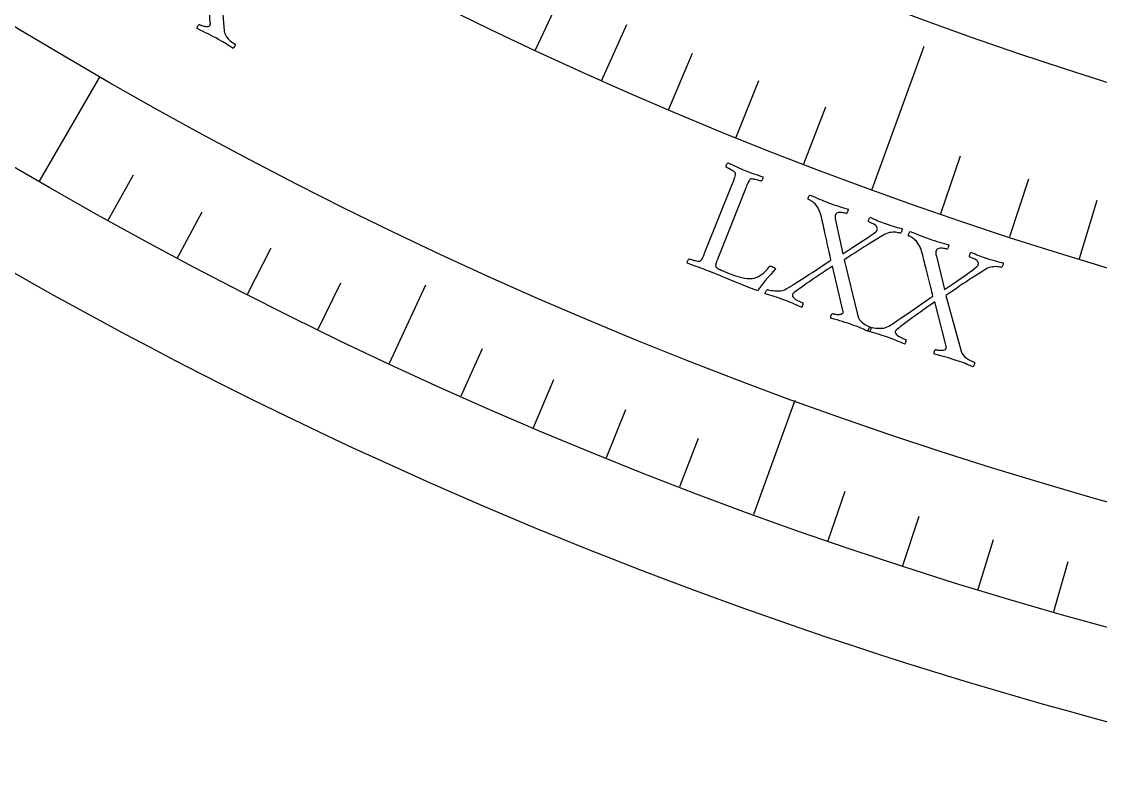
# Model space of a CAD drawing. Header units: millimetres. Extents: x -92 to 92, y -92 to 120.
# Drawn here: x -45.69 to -24.05, y -90.65 to -75.3 of the extents above; entities that cross this region are included whole.
import ezdxf

# ---------------------------------------------------------------- set-up
doc = ezdxf.new("R2010")
doc.units = ezdxf.units.MM
for name, color, linetype in [('CUT_OUTER', 1, 'Continuous'), ('ENGRAVE', 7, 'Continuous'), ('ENGRAVE_FINE', 8, 'Continuous'), ('TEXT', 5, 'Continuous')]:
    doc.layers.add(name, color=color, linetype=linetype)

msp = doc.modelspace()

# ---------------------------------------------------------------- linework, layer by layer
at = {"layer": 'CUT_OUTER'}
msp.add_lwpolyline([(-23.5751, -89.4453), (-24.1235, -89.299), (-24.6709, -89.1493), (-25.2175, -88.9962), (-25.7631, -88.8398), (-26.3077, -88.6801), (-26.8513, -88.517), (-27.394, -88.3506), (-27.9356, -88.1808), (-28.4761, -88.0077), (-29.0156, -87.8314), (-29.5539, -87.6517), (-30.0912, -87.4687), (-30.6273, -87.2824), (-31.1623, -87.0928), (-31.6961, -86.9), (-32.2287, -86.7039), (-32.7601, -86.5045), (-33.2903, -86.3018), (-33.8192, -86.0959), (-34.3468, -85.8868), (-34.8732, -85.6744), (-35.3982, -85.4589), (-35.9219, -85.24), (-36.4443, -85.018), (-36.9652, -84.7928), (-37.4848, -84.5644), (-38.003, -84.3328), (-38.5197, -84.098), (-39.035, -83.8601), (-39.5488, -83.619), (-40.0612, -83.3748), (-40.572, -83.1274), (-41.0813, -82.8769), (-41.589, -82.6232), (-42.0952, -82.3665), (-42.5998, -82.1067), (-43.1028, -81.8437), (-43.6042, -81.5777), (-44.1039, -81.3086), (-44.602, -81.0365), (-45.0984, -80.7613), (-45.5931, -80.483), (-46.0861, -80.2018)], dxfattribs=at)
at = {"layer": 'ENGRAVE'}
for points in [[(-35.3784, -75.8693), (-34.4324, -73.8405)], [(-28.6314, -78.664), (-27.5873, -75.7956)], [(-45.325, -78.5052), (-44.1109, -76.4024)], [(-38.3103, -82.1568), (-37.5774, -80.5849)], [(-31.0041, -85.1831), (-30.1737, -82.9014)]]:
    msp.add_lwpolyline(points, dxfattribs=at)
for radius in [90.65, 90.65, 88.2219, 83.7125, 83.7125, 80.1513]:
    msp.add_circle((0, 0), radius, dxfattribs=at)
at = {"layer": 'ENGRAVE_FINE'}
for points in [[(-34.0489, -76.4752), (-33.5523, -75.3597)], [(-32.7091, -77.0578), (-32.232, -75.9338)], [(-31.3593, -77.6169), (-30.9019, -76.4848)], [(-29.9999, -78.1524), (-29.5623, -77.0124)], [(-27.2541, -79.1517), (-26.8566, -77.9972)], [(-43.948, -79.2843), (-43.4435, -78.3741)], [(-25.8686, -79.6153), (-25.4913, -78.4541)], [(-24.4752, -80.0547), (-24.1182, -78.887)], [(-42.5576, -80.0392), (-42.0691, -79.1204)], [(-41.1542, -80.7697), (-40.6818, -79.8425)], [(-39.7383, -81.4757), (-39.2822, -80.5404)], [(-36.8707, -82.8129), (-36.4474, -81.8622)], [(-35.4198, -83.4438), (-35.0132, -82.4859)], [(-33.9581, -84.0492), (-33.5683, -83.0844)], [(-32.4861, -84.6291), (-32.1131, -83.6576)], [(-29.5128, -85.7113), (-29.174, -84.7273)], [(-28.0124, -86.2133), (-27.6908, -85.2236)], [(-26.5035, -86.689), (-26.1992, -85.6939)], [(-24.9865, -87.1384), (-24.6997, -86.1381)]]:
    msp.add_lwpolyline(points, dxfattribs=at)
at = {"layer": 'TEXT'}
msp.add_lwpolyline([(-41.7163, -74.3333), (-41.624, -75.486), (-41.6164, -75.5274), (-41.6008, -75.5675), (-41.5772, -75.6062), (-41.5457, -75.6435), (-41.5103, -75.678), (-41.4748, -75.7081), (-41.4393, -75.734), (-41.4039, -75.7555), (-41.404, -75.7647), (-41.4069, -75.7758), (-41.4124, -75.7887), (-41.4206, -75.8035), (-41.4293, -75.8176), (-41.4364, -75.8282), (-41.4419, -75.8354), (-41.4458, -75.8392), (-41.4856, -75.8138), (-41.5226, -75.7901), (-41.5566, -75.7682), (-41.5878, -75.7481), (-41.6194, -75.7283), (-41.6546, -75.7071), (-41.6934, -75.6847), (-41.7358, -75.661), (-41.7944, -75.6289), (-41.8495, -75.5996), (-41.9009, -75.5729), (-41.9488, -75.5488), (-41.9969, -75.5251), (-42.0489, -75.4994), (-42.1049, -75.4716), (-42.1648, -75.4419), (-42.1658, -75.4317), (-42.1638, -75.4195), (-42.1587, -75.4051), (-42.1504, -75.3886), (-42.1411, -75.3737), (-42.1328, -75.364), (-42.1255, -75.3595), (-42.1191, -75.3602), (-42.1086, -75.3653), (-42.0948, -75.3709), (-42.0776, -75.377), (-42.057, -75.3834), (-42.0346, -75.3893), (-42.0121, -75.3936), (-41.9895, -75.3963), (-41.9666, -75.3974), (-41.9457, -75.396), (-41.9286, -75.3913), (-41.9155, -75.3832), (-41.9062, -75.3718), (-41.9047, -75.3684), (-41.9035, -75.3642), (-41.9025, -75.3591), (-41.9017, -75.3532), (-41.9013, -75.3471), (-41.9014, -75.3415), (-41.902, -75.3362), (-41.903, -75.3315), (-41.962, -74.4174)], dxfattribs=at)
for points in [[(-31.6979, -79.9858), (-31.6992, -79.9893), (-31.7009, -79.9936), (-31.7029, -79.9987), (-31.7052, -80.0045), (-31.7112, -80.0195), (-31.718, -80.0367), (-31.7257, -80.056), (-31.7342, -80.0775), (-31.7427, -80.0996), (-31.7505, -80.1209), (-31.7575, -80.1414), (-31.7637, -80.1611), (-31.7683, -80.1785), (-31.7707, -80.1924), (-31.7707, -80.2028), (-31.7684, -80.2095), (-31.7558, -80.2258), (-31.7406, -80.2407), (-31.7227, -80.2542), (-31.7023, -80.2662), (-31.6772, -80.2785), (-31.6454, -80.2927), (-31.607, -80.3088), (-31.5618, -80.3269), (-31.3896, -80.3944), (-31.3442, -80.4106), (-31.2957, -80.4252), (-31.244, -80.438), (-31.1891, -80.4491), (-31.1348, -80.4568), (-31.0846, -80.4595), (-31.0386, -80.4572), (-30.9968, -80.45), (-30.9605, -80.4384), (-30.9237, -80.4226), (-30.8864, -80.4025), (-30.8486, -80.378), (-30.8101, -80.3481), (-30.7706, -80.3113), (-30.73, -80.2678), (-30.6885, -80.2175), (-30.6803, -80.2113), (-30.6691, -80.2088), (-30.6548, -80.2103), (-30.6376, -80.2155), (-30.6122, -80.2265), (-30.5925, -80.2381), (-30.5783, -80.2502), (-30.5697, -80.2629), (-30.6163, -80.3178), (-30.6646, -80.3742), (-30.7146, -80.4322), (-30.7665, -80.4918), (-30.816, -80.5505), (-30.8591, -80.6058), (-30.8957, -80.6577), (-30.9259, -80.7063), (-31.0497, -80.6583), (-31.1728, -80.6095), (-31.295, -80.5599), (-31.4165, -80.5094), (-31.5416, -80.4574), (-31.6748, -80.4028), (-31.816, -80.3457), (-31.9652, -80.286), (-32.0172, -80.2656), (-32.0665, -80.2469), (-32.1134, -80.2298), (-32.1578, -80.2144), (-32.2012, -80.1994), (-32.2451, -80.1834), (-32.2896, -80.1665), (-32.3346, -80.1487), (-32.337, -80.1392), (-32.3367, -80.1281), (-32.3337, -80.1153), (-32.328, -80.1009), (-32.3209, -80.0871), (-32.3138, -80.076), (-32.3067, -80.0676), (-32.2996, -80.062), (-32.2881, -80.0662), (-32.2726, -80.0715), (-32.2529, -80.0777), (-32.2291, -80.085), (-32.2033, -80.0921), (-32.1777, -80.098), (-32.1523, -80.1027), (-32.1271, -80.1061), (-32.1045, -80.1078), (-32.0871, -80.1069), (-32.0747, -80.1035), (-32.0675, -80.0976), (-32.0539, -80.0799), (-32.0407, -80.0588), (-32.0277, -80.0346), (-32.015, -80.007), (-32.0023, -79.9773), (-31.9893, -79.9462), (-31.976, -79.914), (-31.9625, -79.8804), (-31.4448, -78.5866), (-31.4314, -78.5529), (-31.4186, -78.5201), (-31.4064, -78.4882), (-31.3948, -78.4572), (-31.3847, -78.4278), (-31.3771, -78.4008), (-31.372, -78.3762), (-31.3694, -78.354), (-31.37, -78.3436), (-31.3763, -78.3323), (-31.3881, -78.3202), (-31.4055, -78.3071), (-31.4262, -78.2938), (-31.4476, -78.2808), (-31.4699, -78.2681), (-31.4929, -78.2558), (-31.5146, -78.2447), (-31.5327, -78.2357), (-31.5472, -78.2289), (-31.5581, -78.2241), (-31.5592, -78.2151), (-31.5585, -78.2042), (-31.5558, -78.1913), (-31.5513, -78.1764), (-31.5454, -78.1621), (-31.5387, -78.1509), (-31.5313, -78.1426), (-31.5231, -78.1373), (-31.4783, -78.1573), (-31.4339, -78.1773), (-31.39, -78.1973), (-31.3466, -78.2173), (-31.3034, -78.237), (-31.2603, -78.2559), (-31.2174, -78.274), (-31.1747, -78.2914), (-31.1306, -78.3086), (-31.0869, -78.325), (-31.0435, -78.3405), (-31.0004, -78.3552), (-30.9571, -78.3697), (-30.9129, -78.3848), (-30.8678, -78.4004), (-30.8218, -78.4166), (-30.8195, -78.4261), (-30.8197, -78.4372), (-30.8227, -78.45), (-30.8282, -78.4644), (-30.8351, -78.4783), (-30.842, -78.4895), (-30.849, -78.4979), (-30.856, -78.5037), (-30.8672, -78.4997), (-30.8825, -78.4947), (-30.9018, -78.4888), (-30.9251, -78.4819), (-30.9502, -78.475), (-30.9748, -78.4691), (-30.9988, -78.4639), (-31.0224, -78.4597), (-31.0435, -78.4574), (-31.0606, -78.4581), (-31.0735, -78.4617), (-31.0823, -78.4683), (-31.093, -78.4834), (-31.1037, -78.5012), (-31.1144, -78.5217), (-31.125, -78.5449), (-31.1358, -78.57), (-31.1468, -78.5964), (-31.1581, -78.6241), (-31.1697, -78.653), (-31.1715, -78.6577), (-31.1733, -78.6623), (-31.1752, -78.667), (-31.177, -78.6716), (-31.1789, -78.6763), (-31.1807, -78.681), (-31.1826, -78.6856), (-31.1844, -78.6903)], [(-29.5026, -78.9367), (-29.4483, -78.9566), (-29.3961, -78.9751), (-29.3459, -78.9921), (-29.2978, -79.0076), (-29.251, -79.0224), (-29.2047, -79.0372), (-29.1587, -79.052), (-29.1133, -79.0669), (-29.1135, -79.0757), (-29.1156, -79.0874), (-29.1196, -79.1019), (-29.1256, -79.1193), (-29.1324, -79.1355), (-29.1391, -79.1464), (-29.1455, -79.152), (-29.1518, -79.1524), (-29.1641, -79.1484), (-29.1795, -79.1444), (-29.1979, -79.1404), (-29.2194, -79.1364), (-29.2423, -79.1332), (-29.2651, -79.132), (-29.2876, -79.1325), (-29.31, -79.1349), (-29.3304, -79.1404), (-29.3472, -79.1501), (-29.3602, -79.1641), (-29.3696, -79.1823), (-29.3742, -79.2018), (-29.3752, -79.2257), (-29.3726, -79.2541), (-29.3663, -79.2869), (-29.2166, -79.9616), (-29.1156, -79.8951), (-29.0172, -79.8306), (-28.9216, -79.7682), (-28.8286, -79.7079), (-28.7429, -79.6516), (-28.6691, -79.6012), (-28.6071, -79.5567), (-28.557, -79.5181), (-28.55, -79.5117), (-28.544, -79.505), (-28.5389, -79.4979), (-28.5348, -79.4905), (-28.5316, -79.4837), (-28.5291, -79.4784), (-28.5274, -79.4745), (-28.5265, -79.4722), (-28.5247, -79.46), (-28.5273, -79.4453), (-28.5343, -79.4281), (-28.5456, -79.4086), (-28.5653, -79.3875), (-28.5974, -79.3659), (-28.6421, -79.3438), (-28.6992, -79.3212), (-28.702, -79.316), (-28.7024, -79.3071), (-28.7003, -79.2944), (-28.6958, -79.278), (-28.69, -79.2611), (-28.6842, -79.2471), (-28.6783, -79.236), (-28.6724, -79.2278), (-28.63, -79.2466), (-28.59, -79.2642), (-28.5525, -79.2808), (-28.5174, -79.2962), (-28.4825, -79.311), (-28.4457, -79.3259), (-28.4069, -79.3408), (-28.3661, -79.3557), (-28.3095, -79.3755), (-28.2573, -79.3928), (-28.2095, -79.4076), (-28.1659, -79.4199), (-28.1264, -79.4306), (-28.0905, -79.4404), (-28.0582, -79.4494), (-28.0295, -79.4575), (-28.0294, -79.466), (-28.0306, -79.4766), (-28.0333, -79.4894), (-28.0374, -79.5044), (-28.0429, -79.519), (-28.0498, -79.531), (-28.0582, -79.5402), (-28.068, -79.5467), (-28.0766, -79.5442), (-28.09, -79.5412), (-28.1082, -79.5375), (-28.1312, -79.5333), (-28.1576, -79.5297), (-28.186, -79.528), (-28.2164, -79.5283), (-28.2488, -79.5306), (-28.2821, -79.5357), (-28.3153, -79.5446), (-28.3483, -79.5573), (-28.3812, -79.5739), (-28.4611, -79.6225), (-28.5358, -79.6677), (-28.6052, -79.7094), (-28.6692, -79.7476), (-28.7304, -79.7845), (-28.7912, -79.8218), (-28.8515, -79.8598), (-28.9115, -79.8983), (-28.974, -79.939), (-29.0419, -79.9834), (-29.1152, -80.0317), (-29.194, -80.0837), (-28.9171, -81.2065), (-28.9029, -81.2461), (-28.8811, -81.2831), (-28.8516, -81.3175), (-28.8145, -81.3493), (-28.774, -81.3776), (-28.7341, -81.4017), (-28.6949, -81.4215), (-28.6565, -81.437), (-28.6552, -81.4461), (-28.6561, -81.4575), (-28.6595, -81.4711), (-28.6652, -81.4871), (-28.6716, -81.5023), (-28.6769, -81.514), (-28.6812, -81.522), (-28.6844, -81.5264), (-28.7278, -81.5077), (-28.768, -81.4903), (-28.8052, -81.4741), (-28.8392, -81.4593), (-28.8736, -81.4448), (-28.9117, -81.4296), (-28.9536, -81.4137), (-28.9993, -81.3972), (-29.0623, -81.375), (-29.1214, -81.3549), (-29.1765, -81.3368), (-29.2276, -81.3208), (-29.2789, -81.3051), (-29.3343, -81.2881), (-29.394, -81.2698), (-29.458, -81.2501), (-29.4607, -81.2402), (-29.4606, -81.2278), (-29.4579, -81.2128), (-29.4524, -81.1952), (-29.4456, -81.179), (-29.439, -81.1681), (-29.4325, -81.1624), (-29.4261, -81.1621), (-29.4149, -81.1655), (-29.4003, -81.1688), (-29.3824, -81.1719), (-29.361, -81.175), (-29.338, -81.1772), (-29.3151, -81.1778), (-29.2923, -81.1768), (-29.2696, -81.1743), (-29.2491, -81.1695), (-29.2331, -81.1621), (-29.2214, -81.152), (-29.2141, -81.1392), (-29.2131, -81.1356), (-29.2126, -81.1313), (-29.2124, -81.1261), (-29.2126, -81.1202), (-29.2132, -81.1141), (-29.2142, -81.1085), (-29.2156, -81.1035), (-29.2174, -81.0989), (-29.4229, -80.2064), (-29.4751, -80.2402), (-29.5297, -80.2762), (-29.5866, -80.3141), (-29.6459, -80.354), (-29.7059, -80.3947), (-29.7652, -80.435), (-29.8238, -80.4749), (-29.8816, -80.5144), (-29.937, -80.5527), (-29.9886, -80.5887), (-30.0364, -80.6227), (-30.0802, -80.6545), (-30.1188, -80.6829), (-30.1507, -80.7067), (-30.176, -80.7258), (-30.1946, -80.7402), (-30.1977, -80.7431), (-30.2014, -80.7466), (-30.2059, -80.7507), (-30.211, -80.7554), (-30.2162, -80.7609), (-30.2207, -80.767), (-30.2246, -80.7738), (-30.2279, -80.7813), (-30.2297, -80.7963), (-30.2246, -80.8133), (-30.2126, -80.8321), (-30.1937, -80.8529), (-30.166, -80.875), (-30.1278, -80.8976), (-30.079, -80.9207), (-30.0196, -80.9444), (-30.0182, -80.9536), (-30.0188, -80.9652), (-30.0214, -80.9792), (-30.026, -80.9955), (-30.0315, -81.0111), (-30.0366, -81.0228), (-30.0414, -81.0306), (-30.0459, -81.0345), (-30.0875, -81.0156), (-30.1297, -80.9967), (-30.1723, -80.9778), (-30.2153, -80.959), (-30.2585, -80.9405), (-30.3015, -80.9228), (-30.3443, -80.9057), (-30.3869, -80.8894), (-30.4447, -80.868), (-30.4984, -80.8488), (-30.548, -80.8317), (-30.5934, -80.8169), (-30.6372, -80.8031), (-30.6819, -80.7891), (-30.7274, -80.7751), (-30.7738, -80.7609), (-30.7729, -80.7511), (-30.7698, -80.7396), (-30.7644, -80.7266), (-30.7569, -80.7119), (-30.7491, -80.698), (-30.7426, -80.6874), (-30.7377, -80.68), (-30.7342, -80.6758), (-30.7244, -80.6788), (-30.7076, -80.6828), (-30.6838, -80.688), (-30.653, -80.6942), (-30.6177, -80.7), (-30.5803, -80.7039), (-30.5409, -80.7059), (-30.4993, -80.706), (-30.4583, -80.7028), (-30.4203, -80.6952), (-30.3853, -80.683), (-30.3534, -80.6664), (-30.269, -80.6142), (-30.1886, -80.564), (-30.1123, -80.5159), (-30.0399, -80.4698), (-29.9696, -80.4246), (-29.8995, -80.379), (-29.8295, -80.3331), (-29.7598, -80.2869), (-29.6886, -80.2397), (-29.6144, -80.1906), (-29.5372, -80.1397), (-29.457, -80.087), (-29.4645, -80.0503), (-29.4732, -80.0094), (-29.4832, -79.9642), (-29.4944, -79.9147), (-29.5063, -79.8626), (-29.5182, -79.8093), (-29.5301, -79.7549), (-29.542, -79.6994), (-29.5538, -79.6442), (-29.5653, -79.5909), (-29.5766, -79.5395), (-29.5877, -79.4899), (-29.5981, -79.4434), (-29.6076, -79.4014), (-29.616, -79.3637), (-29.6233, -79.3304), (-29.6293, -79.3032), (-29.6336, -79.2837), (-29.6362, -79.2721), (-29.6371, -79.2682), (-29.647, -79.2205), (-29.658, -79.1774), (-29.67, -79.1387), (-29.6831, -79.1046), (-29.6979, -79.073), (-29.7152, -79.0417), (-29.7351, -79.0108), (-29.7575, -78.9802), (-29.7738, -78.9608), (-29.7921, -78.9426), (-29.8124, -78.9257), (-29.8347, -78.91), (-29.8568, -78.8962), (-29.8765, -78.8848), (-29.8939, -78.8759), (-29.9089, -78.8694), (-29.9134, -78.865), (-29.9146, -78.8566), (-29.9124, -78.844), (-29.907, -78.8273), (-29.8997, -78.8104), (-29.892, -78.7972), (-29.8841, -78.7877), (-29.8757, -78.7819), (-29.8231, -78.8038), (-29.7746, -78.8242), (-29.7302, -78.8433), (-29.6899, -78.8611), (-29.6494, -78.8786), (-29.6048, -78.8971), (-29.5558, -78.9164), (-29.5026, -78.9367)], [(-27.4885, -79.6604), (-27.4337, -79.679), (-27.381, -79.6961), (-27.3305, -79.7118), (-27.282, -79.7261), (-27.2348, -79.7397), (-27.1881, -79.7533), (-27.1418, -79.767), (-27.096, -79.7807), (-27.096, -79.7895), (-27.0978, -79.8013), (-27.1015, -79.8159), (-27.107, -79.8334), (-27.1134, -79.8498), (-27.1198, -79.8608), (-27.1261, -79.8666), (-27.1323, -79.8672), (-27.1447, -79.8635), (-27.1602, -79.8599), (-27.1788, -79.8563), (-27.2003, -79.8529), (-27.2233, -79.8503), (-27.2461, -79.8496), (-27.2686, -79.8508), (-27.2909, -79.8537), (-27.3112, -79.8597), (-27.3277, -79.8698), (-27.3404, -79.8842), (-27.3494, -79.9026), (-27.3534, -79.9222), (-27.3538, -79.9461), (-27.3504, -79.9744), (-27.3433, -80.0071), (-27.1765, -80.6778), (-27.0773, -80.6087), (-26.9806, -80.5417), (-26.8866, -80.477), (-26.7951, -80.4143), (-26.7109, -80.3558), (-26.6384, -80.3036), (-26.5776, -80.2575), (-26.5284, -80.2176), (-26.5216, -80.2111), (-26.5157, -80.2042), (-26.5109, -80.197), (-26.507, -80.1895), (-26.5039, -80.1826), (-26.5016, -80.1772), (-26.5, -80.1734), (-26.4991, -80.171), (-26.4977, -80.1587), (-26.5006, -80.1441), (-26.508, -80.1272), (-26.5198, -80.1078), (-26.54, -80.0873), (-26.5728, -80.0665), (-26.6179, -80.0456), (-26.6756, -80.0244), (-26.6786, -80.0193), (-26.6792, -80.0104), (-26.6774, -79.9977), (-26.6733, -79.9811), (-26.6679, -79.9641), (-26.6625, -79.95), (-26.6569, -79.9387), (-26.6512, -79.9304), (-26.6083, -79.9481), (-26.5679, -79.9647), (-26.53, -79.9803), (-26.4945, -79.9948), (-26.4592, -80.0088), (-26.422, -80.0227), (-26.3829, -80.0366), (-26.3417, -80.0505), (-26.2847, -80.0688), (-26.2321, -80.0847), (-26.1838, -80.0983), (-26.14, -80.1095), (-26.1002, -80.1192), (-26.0641, -80.1281), (-26.0316, -80.1363), (-26.0027, -80.1437), (-26.0023, -80.1522), (-26.0033, -80.1628), (-26.0056, -80.1757), (-26.0093, -80.1907), (-26.0145, -80.2055), (-26.0211, -80.2177), (-26.0292, -80.2271), (-26.0389, -80.2338), (-26.0475, -80.2316), (-26.061, -80.2289), (-26.0793, -80.2257), (-26.1024, -80.222), (-26.1289, -80.2191), (-26.1573, -80.2182), (-26.1877, -80.2192), (-26.22, -80.2223), (-26.2532, -80.2282), (-26.2862, -80.238), (-26.3188, -80.2516), (-26.3513, -80.269), (-26.43, -80.3196), (-26.5035, -80.3667), (-26.5718, -80.4101), (-26.6348, -80.45), (-26.695, -80.4883), (-26.7548, -80.5272), (-26.8142, -80.5667), (-26.8732, -80.6067), (-26.9346, -80.649), (-27.0014, -80.6951), (-27.0735, -80.7452), (-27.1509, -80.7992), (-26.8456, -81.9146), (-26.8304, -81.9539), (-26.8076, -81.9904), (-26.7773, -82.024), (-26.7394, -82.0548), (-26.6981, -82.0821), (-26.6577, -82.1051), (-26.618, -82.1239), (-26.5792, -82.1385), (-26.5776, -82.1475), (-26.5783, -82.1589), (-26.5813, -82.1727), (-26.5866, -82.1887), (-26.5926, -82.2041), (-26.5976, -82.2159), (-26.6017, -82.224), (-26.6048, -82.2285), (-26.6486, -82.2109), (-26.6893, -82.1945), (-26.7269, -82.1794), (-26.7613, -82.1654), (-26.796, -82.1518), (-26.8345, -82.1376), (-26.8768, -82.1228), (-26.9229, -82.1073), (-26.9865, -82.0868), (-27.046, -82.0682), (-27.1015, -82.0515), (-27.1531, -82.0368), (-27.2047, -82.0224), (-27.2606, -82.0068), (-27.3207, -81.99), (-27.3851, -81.9719), (-27.3881, -81.9622), (-27.3884, -81.9497), (-27.386, -81.9347), (-27.381, -81.917), (-27.3746, -81.9006), (-27.3682, -81.8895), (-27.3619, -81.8837), (-27.3555, -81.8832), (-27.3442, -81.8863), (-27.3296, -81.8892), (-27.3115, -81.8919), (-27.2901, -81.8944), (-27.2671, -81.8961), (-27.2442, -81.8961), (-27.2214, -81.8945), (-27.1987, -81.8914), (-27.1784, -81.8861), (-27.1625, -81.8783), (-27.1511, -81.8679), (-27.1442, -81.8549), (-27.1433, -81.8513), (-27.1429, -81.847), (-27.1428, -81.8418), (-27.1432, -81.8359), (-27.1439, -81.8298), (-27.1451, -81.8242), (-27.1466, -81.8192), (-27.1485, -81.8147), (-27.3766, -80.9277), (-27.428, -80.9629), (-27.4816, -81.0002), (-27.5375, -81.0395), (-27.5958, -81.0809), (-27.6548, -81.1232), (-27.713, -81.165), (-27.7705, -81.2064), (-27.8273, -81.2473), (-27.8818, -81.2869), (-27.9324, -81.3243), (-27.9793, -81.3594), (-28.0223, -81.3924), (-28.0601, -81.4217), (-28.0914, -81.4463), (-28.1162, -81.466), (-28.1345, -81.4809), (-28.1375, -81.4839), (-28.1412, -81.4875), (-28.1455, -81.4917), (-28.1505, -81.4966), (-28.1556, -81.5022), (-28.1599, -81.5084), (-28.1637, -81.5153), (-28.1667, -81.5228), (-28.1681, -81.5379), (-28.1626, -81.5547), (-28.1501, -81.5733), (-28.1307, -81.5936), (-28.1025, -81.6149), (-28.0637, -81.6366), (-28.0143, -81.6585), (-27.9544, -81.6807), (-27.9528, -81.6898), (-27.9531, -81.7014), (-27.9553, -81.7155), (-27.9595, -81.7319), (-27.9645, -81.7476), (-27.9694, -81.7594), (-27.9739, -81.7674), (-27.9783, -81.7714), (-28.0205, -81.7535), (-28.0631, -81.7357), (-28.1061, -81.7179), (-28.1496, -81.7002), (-28.1933, -81.6828), (-28.2367, -81.6662), (-28.2799, -81.6502), (-28.323, -81.635), (-28.3813, -81.615), (-28.4354, -81.5972), (-28.4854, -81.5814), (-28.5312, -81.5677), (-28.5754, -81.555), (-28.6204, -81.5422), (-28.6663, -81.5293), (-28.713, -81.5163), (-28.7123, -81.5065), (-28.7095, -81.495), (-28.7045, -81.4818), (-28.6974, -81.4669), (-28.6898, -81.4528), (-28.6837, -81.442), (-28.6789, -81.4345), (-28.6755, -81.4303), (-28.6657, -81.433), (-28.6488, -81.4366), (-28.6249, -81.4411), (-28.5939, -81.4466), (-28.5585, -81.4515), (-28.521, -81.4545), (-28.4815, -81.4554), (-28.44, -81.4545), (-28.399, -81.4503), (-28.3612, -81.4417), (-28.3266, -81.4286), (-28.2951, -81.4112), (-28.2121, -81.3568), (-28.133, -81.3047), (-28.0579, -81.2546), (-27.9867, -81.2067), (-27.9176, -81.1597), (-27.8486, -81.1124), (-27.7799, -81.0647), (-27.7113, -81.0168), (-27.6414, -80.9677), (-27.5685, -80.9168), (-27.4926, -80.864), (-27.4137, -80.8092), (-27.4221, -80.7728), (-27.4318, -80.7321), (-27.443, -80.6871), (-27.4555, -80.638), (-27.4687, -80.5861), (-27.482, -80.5332), (-27.4952, -80.4791), (-27.5085, -80.4239), (-27.5217, -80.3691), (-27.5346, -80.3161), (-27.5472, -80.2649), (-27.5595, -80.2156), (-27.5711, -80.1695), (-27.5816, -80.1276), (-27.591, -80.0902), (-27.5992, -80.0571), (-27.6059, -80.03), (-27.6107, -80.0107), (-27.6135, -79.9991), (-27.6145, -79.9952), (-27.6257, -79.9478), (-27.6378, -79.905), (-27.6508, -79.8667), (-27.6647, -79.8329), (-27.6803, -79.8016), (-27.6984, -79.7708), (-27.7191, -79.7404), (-27.7423, -79.7104), (-27.759, -79.6914), (-27.7778, -79.6737), (-27.7985, -79.6573), (-27.8212, -79.6422), (-27.8436, -79.629), (-27.8636, -79.6181), (-27.8812, -79.6096), (-27.8964, -79.6035), (-27.901, -79.5992), (-27.9024, -79.5908), (-27.9006, -79.5782), (-27.8955, -79.5613), (-27.8887, -79.5442), (-27.8814, -79.5309), (-27.8736, -79.5212), (-27.8654, -79.5152), (-27.8123, -79.5357), (-27.7633, -79.5549), (-27.7184, -79.5729), (-27.6776, -79.5896), (-27.6368, -79.6061), (-27.5916, -79.6235), (-27.5422, -79.6416), (-27.4885, -79.6604)]]:
    msp.add_lwpolyline(points, close=True, dxfattribs=at)

doc.saveas('drawing.dxf')
